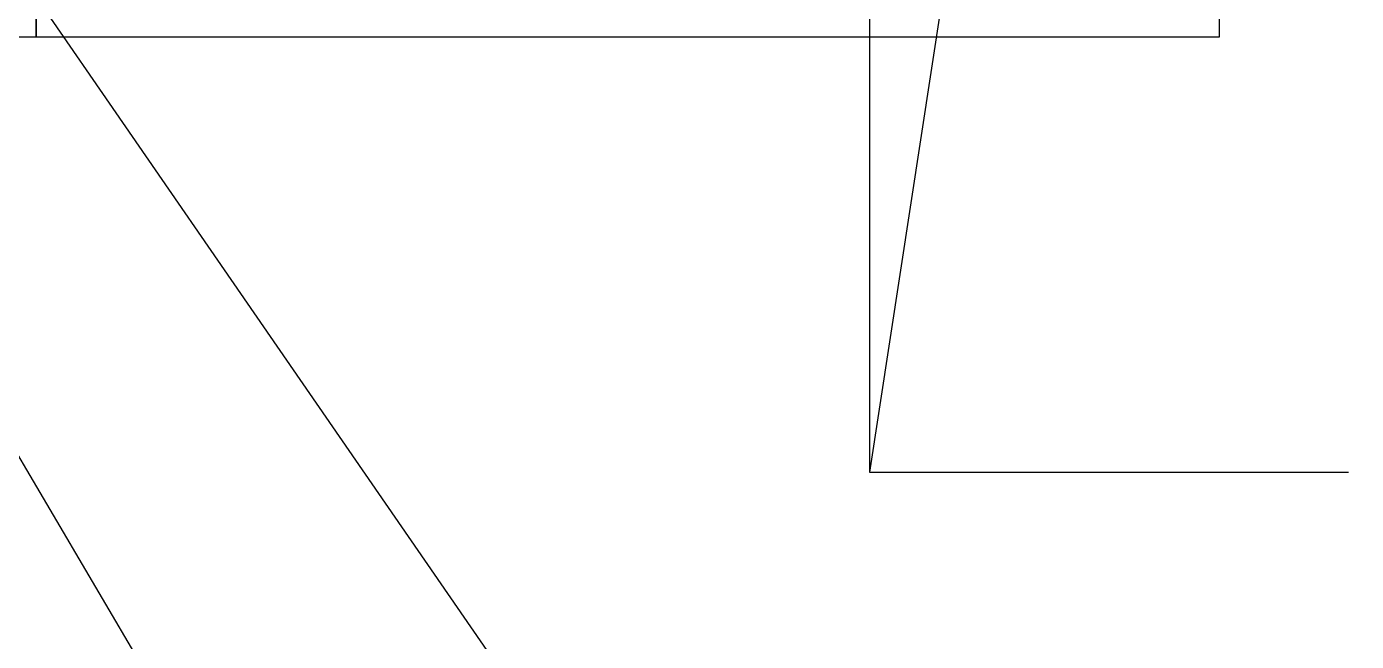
# Model space of a CAD drawing. Extents: x 6843040 to 15500510, y -6507076 to -4940511.
# Drawn here: x 7814813 to 7881584, y -5384709 to -5353835 of the extents above; entities that cross this region are included whole.
import ezdxf

# ---------------------------------------------------------------- set-up
doc = ezdxf.new("R2010")
doc.units = 0
doc.header["$LTSCALE"] = 1000
doc.header["$MEASUREMENT"] = 0
doc.layers.add('DIM_MODI', color=6, linetype='Continuous', plot=False)
doc.layers.add('PUB_TITLE', color=4, linetype='Continuous')

msp = doc.modelspace()

# ---------------------------------------------------------------- linework, layer by layer
at = {"layer": 'DIM_MODI'}
for points in [[(8939657.2, -5544505.8), (7717926.7, -5211216.4), (7913635.5, -5544303.4)], [(7911789.9, -5492202), (7717926.7, -5211216.4), (8120470.7, -5526373)], [(7863329.9, -5335840), (7857134.9, -5376207.1)], [(7857134.9, -5338307), (7857134.9, -5376207.1), (7881194.5, -5376207.1)]]:
    msp.add_lwpolyline(points, dxfattribs=at)
at = {"layer": 'PUB_TITLE'}
for points in [[(7755888.3, -5354371.9), (7755888.3, -5312371.9), (7815288.3, -5312371.9), (7815288.3, -5354371.9)], [(7815288.3, -5354371.9), (7815288.3, -5312371.9), (7874688.3, -5312371.9), (7874688.3, -5354371.9)]]:
    msp.add_lwpolyline(points, close=True, dxfattribs=at)

doc.saveas('drawing.dxf')
